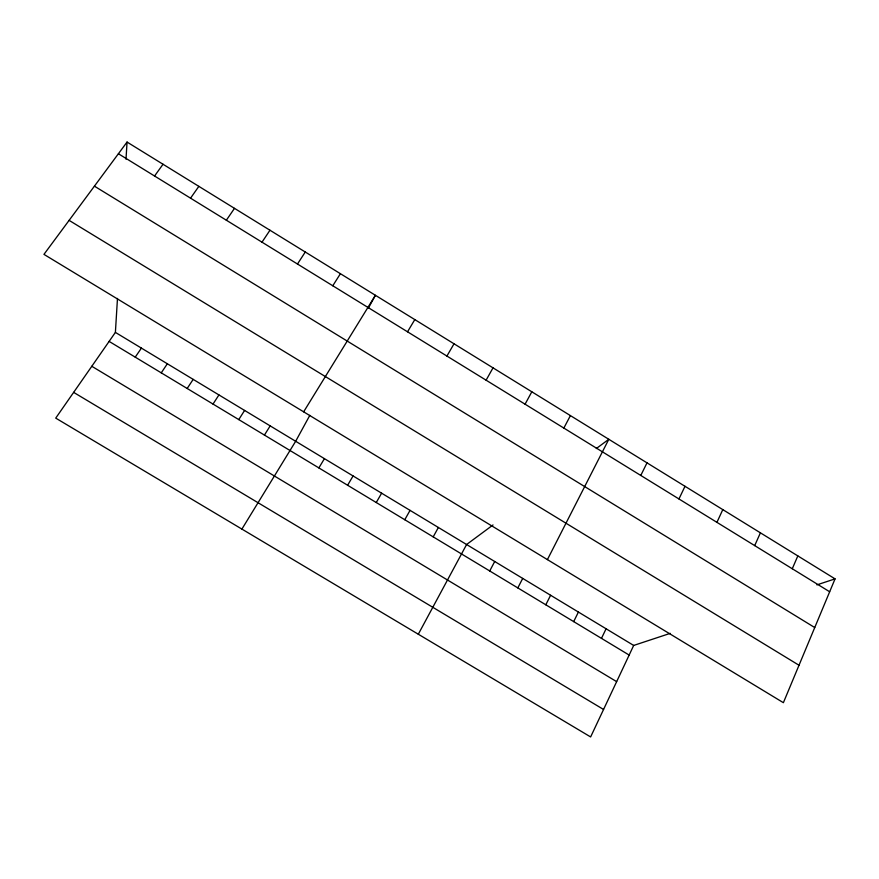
<?xml version="1.0" encoding="UTF-8"?>
<svg xmlns="http://www.w3.org/2000/svg" width="879" height="879" viewBox="0 0 879 879"><rect width="100%" height="100%" fill="white"/><g stroke="black" fill="none" stroke-linecap="round" stroke-linejoin="round"><path stroke-width="1.32" d="M670.259 633.352L633.682 645.439L590.633 736.943L55.729 418.118L115.391 332.394L117.478 298.421M126.005 159.187L127.048 142.057L835.05 578.876L783.387 702.684L43.95 254.372L127.048 142.057M792.276 568.746L797.824 555.913M754.698 545.606L760.412 532.828M716.923 522.346L722.802 509.622M678.951 498.953L685.005 486.296M601.478 638.374L606.092 628.782M573.69 621.618L578.404 612.059M640.78 475.451L647.01 462.848M545.804 604.796L550.606 595.27M547.408 559.615L608.806 439.291L596.314 448.543M517.819 587.919L522.708 578.415M489.724 570.965L494.701 561.505M563.846 428.073L570.416 415.602M418.305 634.231L466.595 544.519L493.009 524.972M525.071 404.186L531.817 391.792M309.826 415.338L295.663 441.28L241.901 529.081M368.488 307.936L375.399 295.278L303.651 411.822M433.204 536.882L438.379 527.477M404.779 519.742L410.053 510.369M486.098 380.189L493.02 367.851M376.256 502.524L381.618 493.196M446.917 356.061L454.025 343.788M347.612 485.252L353.072 475.957M407.526 331.801L414.811 319.593M318.868 467.914L324.428 458.651M264.436 435.083L270.172 425.886M332.789 285.763L340.415 273.699M238.769 419.602L244.593 410.438M213.015 404.076L218.926 394.935M297.476 264.019L305.277 252.009M187.172 388.485L193.182 379.376M261.997 242.175L269.963 230.232M161.253 372.85L167.34 363.774M135.234 357.149L141.409 348.117M226.353 220.222L234.495 208.345M190.545 198.171L198.852 186.348M154.561 176.009L163.033 164.252M816.899 584.876L835.05 578.876M73.649 392.375L603.554 709.474M91.801 366.29L616.651 681.643M115.391 332.394L633.682 645.439M109.128 341.404L629.155 655.064M69.111 220.365L799.011 665.249M94.416 186.161L814.745 627.551M118.401 153.737L829.666 591.776"/></g></svg>
